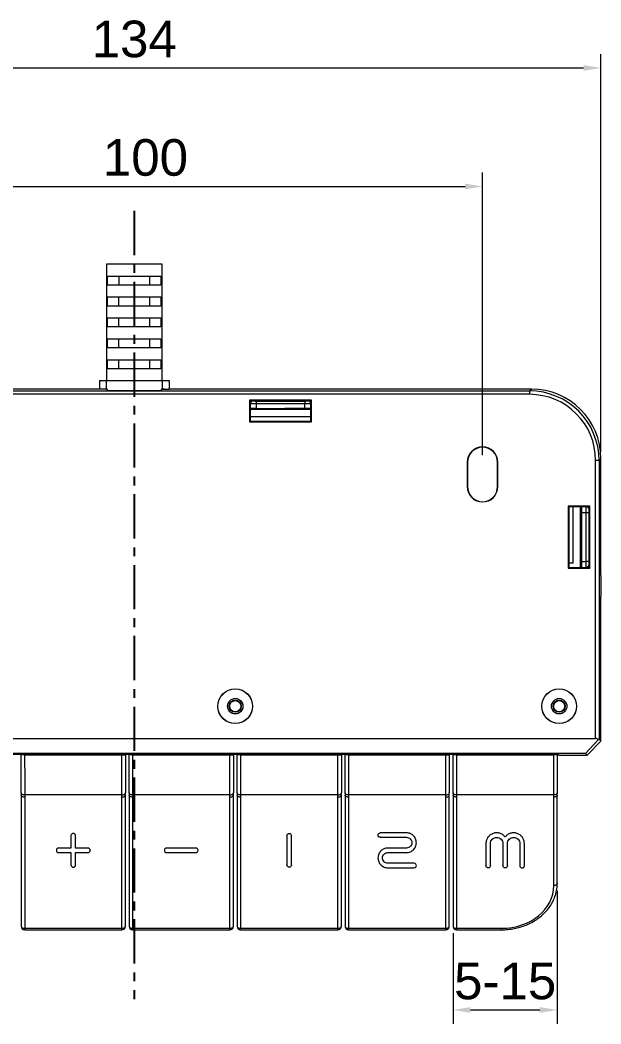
# Model space of a CAD drawing. Header units: millimetres. Extents: x -297 to 297, y -210 to 210.
# Drawn here: x -94.7 to -11.3, y -52 to 91.9 of the extents above; entities that cross this region are included whole.
import ezdxf

# ---------------------------------------------------------------- set-up
doc = ezdxf.new("R2010")
doc.units = ezdxf.units.MM
doc.linetypes.add('CENTER', pattern=[10.16, 6.35, -1.27, 1.27, -1.27])
doc.layers.get('0').update_dxf_attribs({"lineweight": 20})
doc.layers.add('AM_5', color=3, linetype='Continuous', lineweight=25)
doc.styles.add('标准', font='')
doc.styles.get('标准').set_extended_font_data('arial')

msp = doc.modelspace()

# ---------------------------------------------------------------- hatches: boundary and pattern name
at = {"layer": 'AM_5'}
for points in [[(-13.78, 85.5), (-13.78, 84.67), (-11.28, 85.08)], [(-30.78, 68.5), (-30.78, 67.67), (-28.28, 68.08)], [(-30.01, -49.62), (-30.01, -50.45), (-32.51, -50.04)], [(-20.06, -49.62), (-20.06, -50.45), (-17.56, -50.04)]]:
    msp.add_hatch(color=7, dxfattribs=at).paths.add_polyline_path(points, flags=0)

# ---------------------------------------------------------------- linework, layer by layer
at = {"color": 7, "linetype": 'CENTER', "lineweight": 25}
msp.add_line((-78.28, 64.58), (-78.28, -48.47), dxfattribs=at)
at = {"color": 7, "linetype": 'Continuous', "lineweight": 20}
for p, q in [((-82.28, 56.93), (-82.28, 40.23)), ((-74.28, 56.93), (-82.28, 56.93)), ((-74.28, 40.23), (-74.28, 56.93)), ((-82.1, 55.23), (-74.47, 55.23)), ((-82.1, 53.93), (-82.1, 55.23)), ((-80.48, 55.23), (-80.48, 53.93)), ((-76.09, 55.23), (-76.09, 53.93)), ((-74.47, 55.23), (-74.47, 53.93)), ((-74.47, 53.93), (-82.1, 53.93)), ((-82.1, 52.23), (-74.47, 52.23)), ((-82.1, 50.93), (-82.1, 52.23)), ((-80.48, 50.93), (-80.48, 52.23)), ((-76.09, 52.23), (-76.09, 50.93)), ((-74.47, 52.23), (-74.47, 50.93)), ((-74.47, 50.93), (-82.1, 50.93)), ((-82.1, 49.23), (-74.47, 49.23)), ((-82.1, 47.93), (-82.1, 49.23)), ((-80.48, 47.93), (-80.48, 49.23)), ((-76.09, 49.23), (-76.09, 47.93)), ((-74.47, 49.23), (-74.47, 47.93)), ((-74.47, 47.93), (-82.1, 47.93)), ((-82.1, 46.23), (-74.47, 46.23)), ((-82.1, 44.93), (-82.1, 46.23)), ((-80.48, 44.93), (-80.48, 46.23)), ((-76.09, 46.23), (-76.09, 44.93)), ((-74.47, 46.23), (-74.47, 44.93)), ((-74.47, 44.93), (-82.1, 44.93)), ((-82.1, 43.23), (-74.47, 43.23)), ((-82.1, 41.93), (-82.1, 43.23)), ((-80.48, 41.93), (-80.48, 43.23)), ((-76.09, 43.23), (-76.09, 41.93)), ((-74.47, 43.23), (-74.47, 41.93)), ((-74.47, 41.93), (-82.1, 41.93)), ((-83.28, 39.03), (-135.29, 39.03)), ((-83.28, 40.23), (-83.28, 39.03)), ((-83.28, 40.23), (-82.28, 40.23)), ((-82.28, 39.03), (-83.28, 39.03)), ((-82.25, 39.01), (-82.72, 39.03)), ((-82.18, 39.02), (-82.39, 39.02)), ((-82.28, 39.03), (-82.28, 40.23)), ((-82.28, 40.23), (-78.28, 40.23)), ((-82.28, 39.03), (-82.18, 39.03)), ((-82.25, 39.01), (-82.18, 38.84)), ((-82.18, 39.03), (-82.18, 38.84)), ((-78.28, 40.23), (-74.28, 40.23)), ((-74.38, 39.03), (-74.28, 39.03)), ((-74.38, 38.84), (-74.38, 39.03)), ((-74.18, 39.02), (-74.38, 39.02)), ((-74.38, 38.84), (-74.31, 39.01)), ((-73.84, 39.03), (-74.31, 39.01)), ((-74.28, 40.23), (-74.28, 39.03)), ((-74.28, 40.23), (-73.28, 40.23)), ((-74.28, 39.03), (-73.28, 39.03)), ((-73.28, 40.23), (-73.28, 39.03)), ((-21.27, 39.03), (-73.28, 39.03)), ((-21.54, 38.77), (-21.27, 39.03)), ((-135.03, 38.77), (-21.54, 38.77)), ((-21.54, 38.27), (-135.03, 38.27)), ((-82.18, 38.84), (-74.38, 38.84)), ((-21.54, 38.77), (-21.54, 38.27)), ((-52.83, 37.43), (-61.74, 37.43)), ((-61.74, 37.43), (-61.74, 34.33)), ((-61.46, 37.34), (-61.74, 37.43)), ((-61.63, 37.19), (-61.46, 37.33)), ((-61.38, 37.33), (-61.63, 37.07)), ((-61.37, 37.32), (-61.63, 37.05)), ((-61.63, 37.19), (-61.63, 34.43)), ((-61.63, 36.23), (-60.88, 36.23)), ((-52.93, 36.07), (-61.63, 36.07)), ((-53.11, 37.34), (-61.46, 37.34)), ((-61.46, 37.34), (-61.46, 37.33)), ((-61.46, 37.33), (-60.63, 37.33)), ((-61.38, 37.33), (-61.37, 37.32)), ((-60.88, 37.33), (-60.88, 37.32)), ((-57.88, 37.32), (-60.88, 37.32)), ((-60.88, 36.24), (-57.88, 36.24)), ((-60.88, 36.24), (-60.88, 36.23)), ((-60.88, 36.23), (-57.88, 36.23)), ((-60.77, 37.31), (-60.77, 36.91)), ((-60.77, 37.31), (-53.8, 37.31)), ((-60.77, 36.91), (-60.77, 36.25)), ((-53.8, 36.91), (-60.77, 36.91)), ((-60.77, 36.25), (-53.8, 36.25)), ((-60.63, 37.32), (-60.63, 37.33)), ((-58.13, 37.33), (-58.13, 37.32)), ((-58.13, 37.33), (-56.43, 37.33)), ((-57.88, 37.32), (-57.88, 37.33)), ((-57.88, 36.23), (-57.88, 36.24)), ((-57.88, 36.23), (-56.68, 36.23)), ((-56.68, 37.33), (-56.68, 37.32)), ((-53.68, 37.32), (-56.68, 37.32)), ((-56.68, 36.24), (-53.68, 36.24)), ((-56.68, 36.24), (-56.68, 36.23)), ((-53.68, 36.23), (-56.68, 36.23)), ((-56.43, 37.32), (-56.43, 37.33)), ((-53.93, 37.33), (-53.93, 37.32)), ((-53.93, 37.33), (-53.11, 37.33)), ((-53.8, 37.31), (-53.8, 36.91)), ((-53.8, 36.25), (-53.8, 36.91)), ((-53.68, 37.32), (-53.68, 37.33)), ((-53.68, 36.23), (-53.68, 36.24)), ((-53.68, 36.23), (-52.93, 36.23)), ((-53.2, 37.32), (-53.19, 37.33)), ((-53.2, 37.32), (-52.93, 37.05)), ((-53.19, 37.33), (-52.93, 37.07)), ((-53.11, 37.34), (-52.83, 37.43)), ((-53.11, 37.33), (-53.11, 37.34)), ((-53.11, 37.33), (-52.93, 37.19)), ((-52.93, 34.43), (-52.93, 37.19)), ((-52.83, 34.33), (-52.83, 37.43)), ((-52.93, 35.04), (-61.63, 35.04)), ((-61.63, 34.43), (-61.74, 34.33)), ((-61.74, 34.33), (-52.83, 34.33)), ((-61.63, 34.43), (-52.93, 34.43)), ((-52.93, 34.43), (-52.83, 34.33)), ((-11.28, 29.04), (-11.55, 28.78)), ((-11.28, 12.28), (-11.28, 29.04)), ((-30.48, 28.53), (-30.48, 25.03)), ((-30.45, 28.53), (-30.48, 28.53)), ((-30.45, 28.53), (-30.45, 25.03)), ((-30.44, 25.03), (-30.44, 28.53)), ((-26.12, 28.53), (-26.08, 28.53)), ((-26.12, 25.03), (-26.12, 28.53)), ((-26.12, 28.53), (-26.12, 25.03)), ((-26.08, 25.03), (-26.08, 28.53)), ((-12.05, -11.09), (-12.05, 28.78)), ((-11.55, 28.78), (-12.05, 28.78)), ((-11.55, 28.78), (-11.55, -11.2)), ((-30.45, 25.03), (-30.48, 25.03)), ((-26.12, 25.03), (-26.08, 25.03)), ((-12.88, 22.24), (-15.99, 22.24)), ((-15.99, 22.24), (-15.99, 13.33)), ((-15.88, 22.13), (-15.99, 22.24)), ((-13.13, 22.13), (-15.88, 22.13)), ((-15.88, 22.13), (-15.88, 13.43)), ((-15.28, 14.04), (-15.28, 22.13)), ((-14.24, 13.43), (-14.24, 22.13)), ((-14.09, 22.13), (-14.09, 21.38)), ((-13, 21.87), (-13.27, 22.13)), ((-12.99, 21.88), (-13.25, 22.13)), ((-13.13, 22.13), (-12.99, 21.96)), ((-12.99, 21.88), (-13, 21.87)), ((-12.98, 21.96), (-12.99, 21.96)), ((-12.99, 21.86), (-12.99, 21.13)), ((-12.98, 21.96), (-12.88, 22.24)), ((-12.98, 13.61), (-12.98, 21.96)), ((-12.88, 13.33), (-12.88, 22.24)), ((-14.08, 21.38), (-14.09, 21.38)), ((-14.09, 18.38), (-14.09, 21.38)), ((-14.08, 21.38), (-14.08, 18.38)), ((-14.06, 21.27), (-14.06, 14.3)), ((-13.41, 21.27), (-14.06, 21.27)), ((-13.41, 14.3), (-13.41, 21.27)), ((-13, 21.27), (-13.41, 21.27)), ((-13, 21.27), (-13, 14.3)), ((-12.99, 21.38), (-12.99, 21.38)), ((-12.99, 18.38), (-12.99, 21.38)), ((-12.99, 21.13), (-12.99, 21.13)), ((-14.09, 18.38), (-14.09, 17.18)), ((-14.09, 18.38), (-14.08, 18.38)), ((-12.99, 18.63), (-12.99, 18.63)), ((-12.99, 18.63), (-12.99, 16.93)), ((-12.99, 18.38), (-12.99, 18.38)), ((-14.08, 17.18), (-14.09, 17.18)), ((-14.09, 17.18), (-14.09, 14.18)), ((-14.08, 17.18), (-14.08, 14.18)), ((-12.99, 17.18), (-12.99, 17.18)), ((-12.99, 14.18), (-12.99, 17.18)), ((-12.99, 16.93), (-12.99, 16.93)), ((-12.99, 14.43), (-12.99, 14.43)), ((-12.99, 14.43), (-12.99, 13.7)), ((-15.88, 13.43), (-15.99, 13.33)), ((-15.99, 13.33), (-12.88, 13.33)), ((-15.28, 14.04), (-15.88, 14.04)), ((-15.88, 13.43), (-13.13, 13.43)), ((-14.09, 14.18), (-14.09, 13.43)), ((-14.09, 14.18), (-14.08, 14.18)), ((-14.06, 14.3), (-13.41, 14.3)), ((-13, 14.3), (-13.41, 14.3)), ((-13, 13.7), (-13.27, 13.43)), ((-12.99, 13.69), (-13.25, 13.43)), ((-12.99, 13.61), (-13.13, 13.43)), ((-13, 13.7), (-12.99, 13.69)), ((-12.99, 14.18), (-12.99, 14.18)), ((-12.99, 13.61), (-12.98, 13.61)), ((-12.98, 13.61), (-12.88, 13.33)), ((-11.28, 12.28), (-11.28, 9.28)), ((-11.28, -11.46), (-11.28, 9.28)), ((-144.52, -11.09), (-12.05, -11.09)), ((-13.48, -13.27), (-11.66, -11.29)), ((-11.28, -11.46), (-13.28, -13.47)), ((-11.55, -11.2), (-11.28, -11.46)), ((-13.48, -13.27), (-143.08, -13.27)), ((-17.34, -13.38), (-139.2, -13.38)), ((-94.52, -13.38), (-94.52, -13.46)), ((-94.02, -13.46), (-94.52, -13.46)), ((-94.02, -13.38), (-94.02, -13.46)), ((-94.02, -13.46), (-80.05, -13.46)), ((-80.05, -13.46), (-80.05, -13.38)), ((-80.05, -13.46), (-79.55, -13.46)), ((-79.55, -13.46), (-79.55, -13.38)), ((-79.02, -13.38), (-79.02, -13.46)), ((-78.52, -13.46), (-79.02, -13.46)), ((-78.52, -13.38), (-78.52, -13.46)), ((-78.52, -13.46), (-64.55, -13.46)), ((-64.55, -13.46), (-64.55, -13.38)), ((-64.55, -13.46), (-64.05, -13.46)), ((-64.05, -13.46), (-64.05, -13.38)), ((-63.52, -13.38), (-63.52, -13.46)), ((-63.02, -13.46), (-63.52, -13.46)), ((-63.02, -13.38), (-63.02, -13.46)), ((-63.02, -13.46), (-49.05, -13.46)), ((-49.05, -13.46), (-49.05, -13.38)), ((-49.05, -13.46), (-48.55, -13.46)), ((-48.55, -13.46), (-48.55, -13.38)), ((-48.02, -13.38), (-48.02, -13.46)), ((-47.52, -13.46), (-48.02, -13.46)), ((-47.52, -13.38), (-47.52, -13.46)), ((-47.52, -13.46), (-33.55, -13.46)), ((-33.55, -13.46), (-33.55, -13.38)), ((-33.55, -13.46), (-33.05, -13.46)), ((-33.05, -13.46), (-33.05, -13.38)), ((-32.52, -13.38), (-32.52, -13.46)), ((-32.02, -13.46), (-32.52, -13.46)), ((-32.02, -13.38), (-32.02, -13.46)), ((-32.02, -13.46), (-18.05, -13.46)), ((-18.05, -13.46), (-18.05, -13.38)), ((-17.55, -13.46), (-18.05, -13.46)), ((-17.55, -13.46), (-17.55, -13.38)), ((-17.34, -13.47), (-17.34, -13.38)), ((-17.34, -13.47), (-13.28, -13.47)), ((-13.28, -13.47), (-13.48, -13.27)), ((-94.51, -18.91), (-94.51, -18.9)), ((-94.51, -18.96), (-94.51, -18.91)), ((-94.48, -19.01), (-94.51, -18.96)), ((-94.51, -19.21), (-94.51, -38.04)), ((-94.5, -19.26), (-94.51, -19.21)), ((-94.48, -19.31), (-94.5, -19.26)), ((-94.43, -19.07), (-94.48, -19.01)), ((-94.43, -19.37), (-94.48, -19.31)), ((-94.37, -19.11), (-94.43, -19.07)), ((-94.37, -19.41), (-94.43, -19.37)), ((-94.3, -19.15), (-94.37, -19.11)), ((-94.3, -19.45), (-94.37, -19.41)), ((-94.21, -19.18), (-94.3, -19.15)), ((-94.21, -19.48), (-94.3, -19.45)), ((-94.11, -19.19), (-94.21, -19.18)), ((-94.11, -19.49), (-94.21, -19.48)), ((-94.01, -19.2), (-94.11, -19.19)), ((-94.01, -19.5), (-94.11, -19.49)), ((-80.05, -19.2), (-94.01, -19.2)), ((-94.01, -19.2), (-94.01, -19.5)), ((-94.01, -19.5), (-94.01, -38.32)), ((-80.05, -19.2), (-79.95, -19.19)), ((-80.05, -19.5), (-80.05, -19.2)), ((-80.05, -19.5), (-79.95, -19.49)), ((-80.05, -38.32), (-80.05, -19.5)), ((-79.95, -19.19), (-79.86, -19.18)), ((-79.95, -19.49), (-79.86, -19.48)), ((-79.86, -19.18), (-79.77, -19.15)), ((-79.86, -19.48), (-79.77, -19.45)), ((-79.77, -19.15), (-79.69, -19.11)), ((-79.77, -19.45), (-79.69, -19.41)), ((-79.69, -19.11), (-79.63, -19.07)), ((-79.69, -19.41), (-79.63, -19.37)), ((-79.63, -19.07), (-79.59, -19.01)), ((-79.63, -19.37), (-79.59, -19.31)), ((-79.59, -19.01), (-79.56, -18.96)), ((-79.59, -19.31), (-79.56, -19.26)), ((-79.56, -18.96), (-79.55, -18.91)), ((-79.56, -19.26), (-79.55, -19.21)), ((-79.55, -18.91), (-79.55, -18.9)), ((-79.55, -19.21), (-79.55, -18.91)), ((-79.55, -38.04), (-79.55, -19.21)), ((-79.01, -18.91), (-79.01, -18.9)), ((-79.01, -18.96), (-79.01, -18.91)), ((-78.98, -19.01), (-79.01, -18.96)), ((-79.01, -19.21), (-79.01, -38.04)), ((-79, -19.26), (-79.01, -19.21)), ((-78.98, -19.31), (-79, -19.26)), ((-78.93, -19.07), (-78.98, -19.01)), ((-78.93, -19.37), (-78.98, -19.31)), ((-78.87, -19.11), (-78.93, -19.07)), ((-78.87, -19.41), (-78.93, -19.37)), ((-78.8, -19.15), (-78.87, -19.11)), ((-78.8, -19.45), (-78.87, -19.41)), ((-78.71, -19.18), (-78.8, -19.15)), ((-78.71, -19.48), (-78.8, -19.45)), ((-78.61, -19.19), (-78.71, -19.18)), ((-78.61, -19.49), (-78.71, -19.48)), ((-78.51, -19.2), (-78.61, -19.19)), ((-78.51, -19.5), (-78.61, -19.49)), ((-64.55, -19.2), (-78.51, -19.2)), ((-78.51, -19.2), (-78.51, -19.5)), ((-78.51, -19.5), (-78.51, -38.32)), ((-64.55, -19.2), (-64.45, -19.19)), ((-64.55, -19.5), (-64.55, -19.2)), ((-64.55, -19.5), (-64.45, -19.49)), ((-64.55, -38.32), (-64.55, -19.5)), ((-64.45, -19.19), (-64.36, -19.18)), ((-64.45, -19.49), (-64.36, -19.48)), ((-64.36, -19.18), (-64.27, -19.15)), ((-64.36, -19.48), (-64.27, -19.45)), ((-64.27, -19.15), (-64.19, -19.11)), ((-64.27, -19.45), (-64.19, -19.41)), ((-64.19, -19.11), (-64.13, -19.07)), ((-64.19, -19.41), (-64.13, -19.37)), ((-64.13, -19.07), (-64.09, -19.01)), ((-64.13, -19.37), (-64.09, -19.31)), ((-64.09, -19.01), (-64.06, -18.96)), ((-64.09, -19.31), (-64.06, -19.26)), ((-64.06, -18.96), (-64.05, -18.91)), ((-64.06, -19.26), (-64.05, -19.21)), ((-64.05, -18.91), (-64.05, -18.9)), ((-64.05, -19.21), (-64.05, -18.91)), ((-64.05, -38.04), (-64.05, -19.21)), ((-63.51, -18.91), (-63.51, -18.9)), ((-63.51, -18.96), (-63.51, -18.91)), ((-63.48, -19.01), (-63.51, -18.96)), ((-63.51, -19.21), (-63.51, -38.04)), ((-63.5, -19.26), (-63.51, -19.21)), ((-63.48, -19.31), (-63.5, -19.26)), ((-63.43, -19.07), (-63.48, -19.01)), ((-63.43, -19.37), (-63.48, -19.31)), ((-63.37, -19.11), (-63.43, -19.07)), ((-63.37, -19.41), (-63.43, -19.37)), ((-63.3, -19.15), (-63.37, -19.11)), ((-63.3, -19.45), (-63.37, -19.41)), ((-63.21, -19.18), (-63.3, -19.15)), ((-63.21, -19.48), (-63.3, -19.45)), ((-63.11, -19.19), (-63.21, -19.18)), ((-63.11, -19.49), (-63.21, -19.48)), ((-63.01, -19.2), (-63.11, -19.19)), ((-63.01, -19.5), (-63.11, -19.49)), ((-49.05, -19.2), (-63.01, -19.2)), ((-63.01, -19.2), (-63.01, -19.5)), ((-63.01, -19.5), (-63.01, -38.32)), ((-49.05, -19.2), (-48.95, -19.19)), ((-49.05, -19.5), (-49.05, -19.2)), ((-49.05, -19.5), (-48.95, -19.49)), ((-49.05, -38.32), (-49.05, -19.5)), ((-48.95, -19.19), (-48.86, -19.18)), ((-48.95, -19.49), (-48.86, -19.48)), ((-48.86, -19.18), (-48.77, -19.15)), ((-48.86, -19.48), (-48.77, -19.45)), ((-48.77, -19.15), (-48.69, -19.11)), ((-48.77, -19.45), (-48.69, -19.41)), ((-48.69, -19.11), (-48.63, -19.07)), ((-48.69, -19.41), (-48.63, -19.37)), ((-48.63, -19.07), (-48.59, -19.01)), ((-48.63, -19.37), (-48.59, -19.31)), ((-48.59, -19.01), (-48.56, -18.96)), ((-48.59, -19.31), (-48.56, -19.26)), ((-48.56, -18.96), (-48.55, -18.91)), ((-48.56, -19.26), (-48.55, -19.21)), ((-48.55, -18.91), (-48.55, -18.9)), ((-48.55, -19.21), (-48.55, -18.91)), ((-48.55, -38.04), (-48.55, -19.21)), ((-48.01, -18.91), (-48.01, -18.9)), ((-48.01, -18.96), (-48.01, -18.91)), ((-47.98, -19.01), (-48.01, -18.96)), ((-48.01, -19.21), (-48.01, -38.04)), ((-48, -19.26), (-48.01, -19.21)), ((-47.98, -19.31), (-48, -19.26)), ((-47.93, -19.07), (-47.98, -19.01)), ((-47.93, -19.37), (-47.98, -19.31)), ((-47.87, -19.11), (-47.93, -19.07)), ((-47.87, -19.41), (-47.93, -19.37)), ((-47.8, -19.15), (-47.87, -19.11)), ((-47.8, -19.45), (-47.87, -19.41)), ((-47.71, -19.18), (-47.8, -19.15)), ((-47.71, -19.48), (-47.8, -19.45)), ((-47.61, -19.19), (-47.71, -19.18)), ((-47.61, -19.49), (-47.71, -19.48)), ((-47.51, -19.2), (-47.61, -19.19)), ((-47.51, -19.5), (-47.61, -19.49)), ((-33.55, -19.2), (-47.51, -19.2)), ((-47.51, -19.2), (-47.51, -19.5)), ((-47.51, -19.5), (-47.51, -38.32)), ((-33.55, -19.2), (-33.45, -19.19)), ((-33.55, -19.5), (-33.55, -19.2)), ((-33.55, -19.5), (-33.45, -19.49)), ((-33.55, -38.32), (-33.55, -19.5)), ((-33.45, -19.19), (-33.36, -19.18)), ((-33.45, -19.49), (-33.36, -19.48)), ((-33.36, -19.18), (-33.27, -19.15)), ((-33.36, -19.48), (-33.27, -19.45)), ((-33.27, -19.15), (-33.19, -19.11)), ((-33.27, -19.45), (-33.19, -19.41)), ((-33.19, -19.11), (-33.13, -19.07)), ((-33.19, -19.41), (-33.13, -19.37)), ((-33.13, -19.07), (-33.09, -19.01)), ((-33.13, -19.37), (-33.09, -19.31)), ((-33.09, -19.01), (-33.06, -18.96)), ((-33.09, -19.31), (-33.06, -19.26)), ((-33.06, -18.96), (-33.05, -18.91)), ((-33.06, -19.26), (-33.05, -19.21)), ((-33.05, -18.91), (-33.05, -18.9)), ((-33.05, -19.21), (-33.05, -18.91)), ((-33.05, -38.04), (-33.05, -19.21)), ((-32.51, -18.91), (-32.51, -18.9)), ((-32.51, -18.96), (-32.51, -18.91)), ((-32.48, -19.01), (-32.51, -18.96)), ((-32.51, -19.21), (-32.51, -38.04)), ((-32.5, -19.26), (-32.51, -19.21)), ((-32.48, -19.31), (-32.5, -19.26)), ((-32.43, -19.07), (-32.48, -19.01)), ((-32.43, -19.37), (-32.48, -19.31)), ((-32.37, -19.11), (-32.43, -19.07)), ((-32.37, -19.41), (-32.43, -19.37)), ((-32.3, -19.15), (-32.37, -19.11)), ((-32.3, -19.45), (-32.37, -19.41)), ((-32.21, -19.18), (-32.3, -19.15)), ((-32.21, -19.48), (-32.3, -19.45)), ((-32.11, -19.19), (-32.21, -19.18)), ((-32.11, -19.49), (-32.21, -19.48)), ((-32.01, -19.2), (-32.11, -19.19)), ((-32.01, -19.5), (-32.11, -19.49)), ((-18.05, -19.2), (-32.01, -19.2)), ((-32.01, -19.2), (-32.01, -19.5)), ((-32.01, -19.5), (-32.01, -38.32)), ((-17.95, -19.19), (-18.05, -19.2)), ((-18.05, -19.5), (-18.05, -19.2)), ((-17.95, -19.49), (-18.05, -19.5)), ((-18.05, -32.18), (-18.05, -19.5)), ((-17.86, -19.18), (-17.95, -19.19)), ((-17.86, -19.48), (-17.95, -19.49)), ((-17.77, -19.15), (-17.86, -19.18)), ((-17.77, -19.45), (-17.86, -19.48)), ((-17.69, -19.11), (-17.77, -19.15)), ((-17.69, -19.41), (-17.77, -19.45)), ((-17.63, -19.07), (-17.69, -19.11)), ((-17.63, -19.37), (-17.69, -19.41)), ((-17.59, -19.01), (-17.63, -19.07)), ((-17.59, -19.31), (-17.63, -19.37)), ((-17.56, -18.96), (-17.59, -19.01)), ((-17.56, -19.26), (-17.59, -19.31)), ((-17.55, -18.91), (-17.56, -18.96)), ((-17.55, -19.21), (-17.56, -19.26)), ((-17.55, -18.9), (-17.55, -18.91)), ((-17.55, -19.21), (-17.55, -18.91)), ((-17.55, -31.89), (-17.55, -19.21)), ((-87.36, -25.03), (-87.36, -26.81)), ((-86.71, -26.81), (-86.71, -25.03)), ((-56.36, -25.03), (-56.36, -29.24)), ((-55.71, -29.24), (-55.71, -25.03)), ((-39.2, -24.63), (-42.96, -24.63)), ((-42.96, -25.27), (-39.2, -25.27)), ((-87.36, -26.81), (-89.14, -26.81)), ((-84.93, -26.81), (-86.71, -26.81)), ((-69.43, -26.81), (-73.64, -26.81)), ((-39.2, -26.81), (-41.87, -26.81)), ((-27.79, -26.17), (-27.79, -29.33)), ((-27.14, -29.33), (-27.14, -26.17)), ((-25.36, -26.17), (-25.36, -29.33)), ((-24.71, -29.33), (-24.71, -26.17)), ((-22.93, -26.17), (-22.93, -29.33)), ((-22.28, -29.33), (-22.28, -26.17)), ((-89.14, -27.46), (-87.36, -27.46)), ((-87.36, -27.46), (-87.36, -29.24)), ((-86.71, -27.46), (-84.93, -27.46)), ((-86.71, -29.24), (-86.71, -27.46)), ((-73.64, -27.46), (-69.43, -27.46)), ((-41.87, -27.46), (-39.2, -27.46)), ((-38.1, -29), (-41.87, -29)), ((-41.87, -29.65), (-38.1, -29.65)), ((-17.95, -32.17), (-18.05, -32.18)), ((-17.86, -32.16), (-17.95, -32.17)), ((-17.77, -32.13), (-17.86, -32.16)), ((-17.69, -32.09), (-17.77, -32.13)), ((-17.63, -32.05), (-17.69, -32.09)), ((-17.59, -32), (-17.63, -32.05)), ((-17.56, -31.94), (-17.59, -32)), ((-17.55, -31.89), (-17.56, -31.94)), ((-94.51, -38.04), (-94.5, -38.08)), ((-94.5, -38.08), (-94.48, -38.14)), ((-94.48, -38.14), (-94.43, -38.19)), ((-94.43, -38.19), (-94.37, -38.24)), ((-94.37, -38.24), (-94.3, -38.27)), ((-94.3, -38.27), (-94.21, -38.3)), ((-94.21, -38.3), (-94.11, -38.32)), ((-94.11, -38.32), (-94.01, -38.32)), ((-94.01, -38.32), (-80.05, -38.32)), ((-94.01, -38.54), (-94.01, -38.32)), ((-94.01, -38.54), (-80.05, -38.54)), ((-80.05, -38.32), (-79.95, -38.32)), ((-80.05, -38.54), (-80.05, -38.32)), ((-79.95, -38.32), (-79.86, -38.3)), ((-79.86, -38.3), (-79.77, -38.27)), ((-79.77, -38.27), (-79.69, -38.24)), ((-79.69, -38.24), (-79.63, -38.19)), ((-79.63, -38.19), (-79.59, -38.14)), ((-79.59, -38.14), (-79.56, -38.08)), ((-79.56, -38.08), (-79.55, -38.04)), ((-79.01, -38.04), (-79, -38.08)), ((-79, -38.08), (-78.98, -38.14)), ((-78.98, -38.14), (-78.93, -38.19)), ((-78.93, -38.19), (-78.87, -38.24)), ((-78.87, -38.24), (-78.8, -38.27)), ((-78.8, -38.27), (-78.71, -38.3)), ((-78.71, -38.3), (-78.61, -38.32)), ((-78.61, -38.32), (-78.51, -38.32)), ((-78.51, -38.32), (-64.55, -38.32)), ((-78.51, -38.54), (-78.51, -38.32)), ((-78.51, -38.54), (-64.55, -38.54)), ((-64.55, -38.32), (-64.45, -38.32)), ((-64.55, -38.54), (-64.55, -38.32)), ((-64.45, -38.32), (-64.36, -38.3)), ((-64.36, -38.3), (-64.27, -38.27)), ((-64.27, -38.27), (-64.19, -38.24)), ((-64.19, -38.24), (-64.13, -38.19)), ((-64.13, -38.19), (-64.09, -38.14)), ((-64.09, -38.14), (-64.06, -38.08)), ((-64.06, -38.08), (-64.05, -38.04)), ((-63.51, -38.04), (-63.5, -38.08)), ((-63.5, -38.08), (-63.48, -38.14)), ((-63.48, -38.14), (-63.43, -38.19)), ((-63.43, -38.19), (-63.37, -38.24)), ((-63.37, -38.24), (-63.3, -38.27)), ((-63.3, -38.27), (-63.21, -38.3)), ((-63.21, -38.3), (-63.11, -38.32)), ((-63.11, -38.32), (-63.01, -38.32)), ((-63.01, -38.32), (-49.05, -38.32)), ((-63.01, -38.54), (-63.01, -38.32)), ((-63.01, -38.54), (-49.05, -38.54)), ((-49.05, -38.32), (-48.95, -38.32)), ((-49.05, -38.54), (-49.05, -38.32)), ((-48.95, -38.32), (-48.86, -38.3)), ((-48.86, -38.3), (-48.77, -38.27)), ((-48.77, -38.27), (-48.69, -38.24)), ((-48.69, -38.24), (-48.63, -38.19)), ((-48.63, -38.19), (-48.59, -38.14)), ((-48.59, -38.14), (-48.56, -38.08)), ((-48.56, -38.08), (-48.55, -38.04)), ((-48.01, -38.04), (-48, -38.08)), ((-48, -38.08), (-47.98, -38.14)), ((-47.98, -38.14), (-47.93, -38.19)), ((-47.93, -38.19), (-47.87, -38.24)), ((-47.87, -38.24), (-47.8, -38.27)), ((-47.8, -38.27), (-47.71, -38.3)), ((-47.71, -38.3), (-47.61, -38.32)), ((-47.61, -38.32), (-47.51, -38.32)), ((-47.51, -38.32), (-33.55, -38.32)), ((-47.51, -38.54), (-47.51, -38.32)), ((-47.51, -38.54), (-33.55, -38.54)), ((-33.55, -38.32), (-33.45, -38.32)), ((-33.55, -38.54), (-33.55, -38.32)), ((-33.45, -38.32), (-33.36, -38.3)), ((-33.36, -38.3), (-33.27, -38.27)), ((-33.27, -38.27), (-33.19, -38.24)), ((-33.19, -38.24), (-33.13, -38.19)), ((-33.13, -38.19), (-33.09, -38.14)), ((-33.09, -38.14), (-33.06, -38.08)), ((-33.06, -38.08), (-33.05, -38.04)), ((-32.51, -38.04), (-32.5, -38.08)), ((-32.5, -38.08), (-32.48, -38.14)), ((-32.48, -38.14), (-32.43, -38.19)), ((-32.43, -38.19), (-32.37, -38.24)), ((-32.37, -38.24), (-32.3, -38.27)), ((-32.3, -38.27), (-32.21, -38.3)), ((-32.21, -38.3), (-32.11, -38.32)), ((-32.11, -38.32), (-32.01, -38.32)), ((-32.01, -38.32), (-25.56, -38.32)), ((-32.01, -38.32), (-32.01, -38.54)), ((-32.01, -38.54), (-25.56, -38.54)), ((-25.56, -38.54), (-25.56, -38.32))]:
    msp.add_line(p, q, dxfattribs=at)
for centre, radius in [((-63.78, -6.47), 2.5), ((-63.78, -6.47), 2.48), ((-17.28, -6.47), 2.5), ((-17.28, -6.47), 2.48), ((-63.78, -6.47), 1.11), ((-63.78, -6.47), 1.1), ((-63.78, -6.47), 0.872), ((-63.78, -6.47), 0.8), ((-17.28, -6.47), 1.11), ((-17.28, -6.47), 1.1), ((-17.28, -6.47), 0.872), ((-17.28, -6.47), 0.8)]:
    msp.add_circle(centre, radius, dxfattribs=at)
for centre, radius, start, end in [((-28.28, 28.53), 2.2, 0, 180), ((-28.28, 28.53), 2.17, 0, 180), ((-28.28, 28.53), 2.16, 0, 180), ((-28.28, 25.03), 2.2, 180, 0), ((-28.28, 25.03), 2.17, 180, 0), ((-28.28, 25.03), 2.16, 180, 0), ((-94.01, -38.04), 0.5, 180, 270), ((-80.05, -38.04), 0.5, 270, 0), ((-78.51, -38.04), 0.5, 180, 270), ((-64.55, -38.04), 0.5, 270, 360), ((-63.01, -38.04), 0.5, 180, 270), ((-49.05, -38.04), 0.5, 270, 0), ((-47.51, -38.04), 0.5, 180, 270), ((-33.55, -38.04), 0.5, 270, 0), ((-32.01, -38.04), 0.5, 180, 270)]:
    msp.add_arc(centre, radius, start, end, dxfattribs=at)
for centre, major_axis, ratio, start_param, end_param in [((-21.29, 29.02), (7.08, 7.08), 0.998099, 5.498738, 7.067632), ((-21.55, 28.76), (7.08, 7.08), 0.998289, 5.498738, 7.067632), ((-21.55, 28.76), (6.73, 6.73), 0.998099, 5.498738, 7.067632), ((-60.77, 36.24), (1, 0), 0.008727, 1.570796, 2.612229), ((-53.8, 36.24), (1, 0), 0.008727, 0.529364, 1.570796), ((-14.07, 21.27), (0, 1), 0.008727, 4.712389, 5.753821), ((-14.07, 14.3), (0, 1), 0.008727, 3.670957, 4.712389), ((-12.05, -11.64), (0, 0.546), 0.916331, 5.404742, 6.283185), ((-12.05, -11.7), (0.5, 0.502), 0.043536, 6.283061, 6.93178), ((-25.56, -32.18), (7.51, 0), 0.818408, 4.712389, 6.283185), ((-25.56, -31.89), (8.01, 0.04), 0.818495, 6.114504, 6.279401)]:
    msp.add_ellipse(centre, major_axis=major_axis, ratio=ratio, start_param=start_param, end_param=end_param, dxfattribs=at)
for points, knots in [([(-60.77, 36.91), (-60.9, 36.91), (-61.16, 36.91), (-61.47, 36.91), (-61.59, 36.91), (-61.63, 36.91)], [0, 0, 0, 0, 265.032501, 530.065003, 724.093789, 724.093789, 724.093789, 724.093789]), ([(-61.37, 37.32), (-61.37, 37.32), (-61.36, 37.32), (-61.35, 37.32), (-61.32, 37.32), (-61.29, 37.32), (-61.24, 37.32), (-61.17, 37.32), (-61.07, 37.32), (-60.92, 37.31), (-60.82, 37.31), (-60.77, 37.31)], [0, 0, 0, 0, 165.072782, 325.817724, 485.277916, 646.569183, 812.704359, 986.444463, 1323.492907, 1643.461718, 1971.292994, 1971.292994, 1971.292994, 1971.292994]), ([(-53.8, 37.31), (-53.77, 37.31), (-53.72, 37.31), (-53.64, 37.31), (-53.57, 37.32), (-53.5, 37.32), (-53.44, 37.32), (-53.36, 37.32), (-53.27, 37.32), (-53.21, 37.32), (-53.2, 37.32), (-53.2, 37.32)], [0, 0, 0, 0, 151.385033, 298.801449, 445.040407, 592.959735, 745.322734, 904.661686, 1213.776681, 1507.23278, 1807.902968, 1807.902968, 1807.902968, 1807.902968]), ([(-52.93, 36.91), (-52.98, 36.91), (-53.09, 36.91), (-53.41, 36.91), (-53.67, 36.91), (-53.8, 36.91)], [0, 0, 0, 0, 176.762254, 418.209637, 659.65702, 659.65702, 659.65702, 659.65702]), ([(-13.41, 21.27), (-13.41, 21.4), (-13.41, 21.66), (-13.41, 21.97), (-13.41, 22.09), (-13.4, 22.13)], [0, 0, 0, 0, 93.505711, 187.011422, 255.466421, 255.466421, 255.466421, 255.466421]), ([(-13, 21.87), (-13, 21.87), (-13, 21.86), (-13, 21.85), (-13, 21.82), (-13, 21.79), (-13, 21.74), (-13, 21.67), (-13, 21.57), (-13, 21.42), (-13, 21.32), (-13, 21.27)], [0, 0, 0, 0, 57.981673, 114.443196, 170.453451, 227.106871, 285.461709, 346.487771, 464.875747, 577.264518, 692.414972, 692.414972, 692.414972, 692.414972]), ([(-13.4, 13.43), (-13.41, 13.48), (-13.41, 13.59), (-13.41, 13.91), (-13.41, 14.17), (-13.41, 14.3)], [0, 0, 0, 0, 52.662222, 124.59588, 196.529539, 196.529539, 196.529539, 196.529539]), ([(-13, 14.3), (-13, 14.27), (-13, 14.22), (-13, 14.14), (-13, 14.07), (-13, 14), (-13, 13.94), (-13, 13.86), (-13, 13.77), (-13, 13.71), (-13, 13.7), (-13, 13.7)], [0, 0, 0, 0, 44.822255, 88.469477, 131.768076, 175.564201, 220.676013, 267.853273, 359.376397, 446.263216, 535.285992, 535.285992, 535.285992, 535.285992]), ([(-94.51, -18.9), (-94.51, -18.53), (-94.51, -17.71), (-94.51, -16.33), (-94.51, -14.88), (-94.51, -13.91), (-94.51, -13.46), (-94.51, -13.46)], [0, 0, 0, 0, 278.462228, 602.702057, 926.971135, 1205.449055, 1205.461554, 1205.461554, 1205.461554, 1205.461554]), ([(-94.02, -13.46), (-94.02, -13.7), (-94.02, -14.17), (-94.02, -14.77), (-94.01, -15.27), (-94.01, -15.68), (-94.01, -16.08), (-94.01, -16.47), (-94.01, -16.86), (-94.01, -17.24), (-94.01, -17.62), (-94.01, -18.08), (-94.01, -18.61), (-94.01, -19), (-94.01, -19.2)], [0, 0, 0, 0, 309.436714, 620.418533, 800.340528, 980.564506, 1161.705215, 1343.154098, 1523.071931, 1703.291727, 1884.428189, 2065.872805, 2375.332386, 2686.337424, 2686.337424, 2686.337424, 2686.337424]), ([(-80.05, -19.2), (-80.05, -19), (-80.05, -18.61), (-80.05, -18.08), (-80.05, -17.62), (-80.05, -17.25), (-80.05, -16.86), (-80.05, -16.47), (-80.05, -16.08), (-80.05, -15.68), (-80.05, -15.28), (-80.05, -14.77), (-80.05, -14.17), (-80.05, -13.7), (-80.05, -13.46)], [0, 0, 0, 0, 259.255373, 519.805481, 670.534907, 821.517307, 973.267662, 1125.276177, 1276.00909, 1426.994994, 1578.748906, 1730.760996, 1989.997212, 2250.527868, 2250.527868, 2250.527868, 2250.527868]), ([(-79.55, -13.46), (-79.55, -13.46), (-79.55, -13.91), (-79.55, -14.88), (-79.55, -16.33), (-79.55, -17.71), (-79.55, -18.53), (-79.55, -18.9)], [0, 0, 0, 0, 0.010456, 232.976188, 504.24934, 775.498023, 1008.450628, 1008.450628, 1008.450628, 1008.450628]), ([(-79.01, -18.9), (-79.01, -18.53), (-79.01, -17.71), (-79.01, -16.33), (-79.01, -14.88), (-79.01, -13.91), (-79.01, -13.46), (-79.01, -13.46)], [0, 0, 0, 0, 230.907956, 499.775863, 768.668023, 999.588992, 999.599356, 999.599356, 999.599356, 999.599356]), ([(-78.52, -13.46), (-78.52, -13.7), (-78.52, -14.17), (-78.52, -14.77), (-78.51, -15.27), (-78.51, -15.68), (-78.51, -16.08), (-78.51, -16.47), (-78.51, -16.86), (-78.51, -17.24), (-78.51, -17.62), (-78.51, -18.08), (-78.51, -18.61), (-78.51, -19), (-78.51, -19.2)], [0, 0, 0, 0, 256.036002, 513.350463, 662.22261, 811.344627, 961.22517, 1111.360704, 1260.229408, 1409.347964, 1559.224993, 1709.356997, 1965.411919, 2222.745593, 2222.745593, 2222.745593, 2222.745593]), ([(-64.55, -19.2), (-64.55, -19), (-64.55, -18.61), (-64.55, -18.08), (-64.55, -17.62), (-64.55, -17.25), (-64.55, -16.86), (-64.55, -16.47), (-64.55, -16.08), (-64.55, -15.68), (-64.55, -15.28), (-64.55, -14.77), (-64.55, -14.17), (-64.55, -13.7), (-64.55, -13.46)], [0, 0, 0, 0, 206.413921, 413.858684, 533.866425, 654.07558, 774.896165, 895.922292, 1015.932809, 1136.144754, 1256.968171, 1377.997144, 1584.395812, 1791.825088, 1791.825088, 1791.825088, 1791.825088]), ([(-64.05, -13.46), (-64.05, -13.46), (-64.05, -13.91), (-64.05, -14.88), (-64.05, -16.33), (-64.05, -17.71), (-64.05, -18.53), (-64.05, -18.9)], [0, 0, 0, 0, 0.008331, 185.62159, 401.755927, 617.870768, 803.473569, 803.473569, 803.473569, 803.473569]), ([(-63.51, -18.9), (-63.51, -18.53), (-63.51, -17.71), (-63.51, -16.33), (-63.51, -14.88), (-63.51, -13.91), (-63.51, -13.46), (-63.51, -13.46)], [0, 0, 0, 0, 183.74535, 397.697387, 611.668723, 795.424428, 795.432675, 795.432675, 795.432675, 795.432675]), ([(-63.02, -13.46), (-63.02, -13.7), (-63.02, -14.17), (-63.02, -14.77), (-63.01, -15.27), (-63.01, -15.68), (-63.01, -16.08), (-63.01, -16.47), (-63.01, -16.86), (-63.01, -17.24), (-63.01, -17.62), (-63.01, -18.08), (-63.01, -18.61), (-63.01, -19), (-63.01, -19.2)], [0, 0, 0, 0, 203.097581, 407.209286, 525.300386, 643.589692, 762.48069, 881.573956, 999.662325, 1117.948886, 1236.837097, 1355.927562, 1559.040152, 1763.167097, 1763.167097, 1763.167097, 1763.167097]), ([(-49.05, -19.2), (-49.05, -19), (-49.05, -18.61), (-49.05, -18.08), (-49.05, -17.62), (-49.05, -17.25), (-49.05, -16.86), (-49.05, -16.47), (-49.05, -16.08), (-49.05, -15.68), (-49.05, -15.28), (-49.05, -14.77), (-49.05, -14.17), (-49.05, -13.7), (-49.05, -13.46)], [0, 0, 0, 0, 154.595373, 309.962804, 399.843571, 489.875188, 580.364741, 671.008236, 760.891082, 850.924789, 941.416463, 1032.06209, 1186.646039, 1342.00187, 1342.00187, 1342.00187, 1342.00187]), ([(-48.55, -13.46), (-48.55, -13.46), (-48.55, -13.91), (-48.55, -14.88), (-48.55, -16.33), (-48.55, -17.71), (-48.55, -18.53), (-48.55, -18.9)], [0, 0, 0, 0, 0.006235, 138.924071, 300.684683, 462.430704, 601.340712, 601.340712, 601.340712, 601.340712]), ([(-48.01, -18.9), (-48.01, -18.53), (-48.01, -17.71), (-48.01, -16.33), (-48.01, -14.88), (-48.01, -13.91), (-48.01, -13.46), (-48.01, -13.46)], [0, 0, 0, 0, 137.398901, 297.385396, 457.386324, 594.792967, 594.799134, 594.799134, 594.799134, 594.799134]), ([(-47.52, -13.46), (-47.52, -13.7), (-47.52, -14.17), (-47.52, -14.77), (-47.51, -15.27), (-47.51, -15.68), (-47.51, -16.08), (-47.51, -16.47), (-47.51, -16.86), (-47.51, -17.24), (-47.51, -17.62), (-47.51, -18.08), (-47.51, -18.61), (-47.51, -19), (-47.51, -19.2)], [0, 0, 0, 0, 151.130191, 303.015018, 390.889676, 478.911824, 567.381707, 656.002103, 743.874729, 831.894834, 920.362643, 1008.980956, 1160.122315, 1312.018482, 1312.018482, 1312.018482, 1312.018482]), ([(-33.55, -19.2), (-33.55, -19), (-33.55, -18.61), (-33.55, -18.08), (-33.55, -17.62), (-33.55, -17.25), (-33.55, -16.86), (-33.55, -16.47), (-33.55, -16.08), (-33.55, -15.68), (-33.55, -15.28), (-33.55, -14.77), (-33.55, -14.17), (-33.55, -13.7), (-33.55, -13.46)], [0, 0, 0, 0, 105.425448, 211.377396, 272.671081, 334.067638, 395.776481, 457.590304, 518.885407, 580.283388, 641.993678, 703.808955, 809.226612, 915.17065, 915.17065, 915.17065, 915.17065]), ([(-33.05, -13.46), (-33.05, -13.46), (-33.05, -13.91), (-33.05, -14.88), (-33.05, -16.33), (-33.05, -17.71), (-33.05, -18.53), (-33.05, -18.9)], [0, 0, 0, 0, 0.004215, 93.910103, 203.257284, 312.594603, 406.495199, 406.495199, 406.495199, 406.495199]), ([(-32.51, -18.9), (-32.51, -18.53), (-32.51, -17.71), (-32.51, -16.33), (-32.51, -14.88), (-32.51, -13.91), (-32.51, -13.46), (-32.51, -13.46)], [0, 0, 0, 0, 93.192051, 201.704343, 310.226423, 403.423725, 403.427908, 403.427908, 403.427908, 403.427908]), ([(-32.02, -13.46), (-32.02, -13.93), (-32.02, -14.95), (-32.01, -16.48), (-32.01, -17.95), (-32.01, -18.8), (-32.01, -19.2)], [0, 0, 0, 0, 74.671588, 161.620071, 248.56653, 323.243658, 323.243658, 323.243658, 323.243658]), ([(-18.05, -19.2), (-18.05, -18.8), (-18.05, -17.95), (-18.05, -16.48), (-18.05, -14.95), (-18.05, -13.93), (-18.05, -13.46)], [0, 0, 0, 0, 47.14476, 102.035327, 156.927171, 204.068434, 204.068434, 204.068434, 204.068434]), ([(-17.55, -13.46), (-17.55, -13.46), (-17.55, -13.91), (-17.55, -14.88), (-17.55, -16.33), (-17.55, -17.71), (-17.55, -18.53), (-17.55, -18.9)], [0, 0, 0, 0, 0.002469, 55.022401, 119.089465, 183.150749, 238.167581, 238.167581, 238.167581, 238.167581]), ([(-94.51, -18.91), (-94.51, -18.99), (-94.51, -19.09), (-94.51, -19.19), (-94.51, -19.21)], [0, 0, 0, 0, 402.318129, 540.56177, 540.56177, 540.56177, 540.56177]), ([(-79.01, -18.91), (-79.01, -18.99), (-79.01, -19.09), (-79.01, -19.19), (-79.01, -19.21)], [0, 0, 0, 0, 331.873544, 445.911176, 445.911176, 445.911176, 445.911176]), ([(-63.51, -18.91), (-63.51, -18.99), (-63.51, -19.09), (-63.51, -19.19), (-63.51, -19.21)], [0, 0, 0, 0, 262.30121, 352.432555, 352.432555, 352.432555, 352.432555]), ([(-48.01, -18.91), (-48.01, -18.99), (-48.01, -19.09), (-48.01, -19.19), (-48.01, -19.21)], [0, 0, 0, 0, 194.570878, 261.428881, 261.428881, 261.428881, 261.428881]), ([(-32.51, -18.91), (-32.51, -18.99), (-32.51, -19.09), (-32.51, -19.19), (-32.51, -19.21)], [0, 0, 0, 0, 131.663803, 176.90582, 176.90582, 176.90582, 176.90582]), ([(-86.71, -25.03), (-86.71, -24.95), (-86.74, -24.86), (-86.86, -24.74), (-86.95, -24.71), (-87.12, -24.71), (-87.2, -24.74), (-87.32, -24.86), (-87.36, -24.95), (-87.36, -25.03)], [0, 0, 0, 0, 215.04743, 215.04743, 430.09486, 430.09486, 645.14229, 645.14229, 860.189719, 860.189719, 860.189719, 860.189719]), ([(-56.36, -25.03), (-56.36, -24.95), (-56.32, -24.86), (-56.2, -24.74), (-56.12, -24.71), (-56.03, -24.71)], [0, 0, 0, 0, 152.264505, 152.264505, 304.52901, 304.52901, 304.52901, 304.52901]), ([(-56.03, -24.71), (-55.95, -24.71), (-55.86, -24.74), (-55.74, -24.86), (-55.71, -24.95), (-55.71, -25.03)], [0, 0, 0, 0, 151.277446, 151.277446, 302.554892, 302.554892, 302.554892, 302.554892]), ([(-43.29, -24.95), (-43.29, -24.87), (-43.25, -24.78), (-43.13, -24.66), (-43.05, -24.63), (-42.96, -24.63)], [0, 0, 0, 0, 117.102047, 117.102047, 234.204093, 234.204093, 234.204093, 234.204093]), ([(-42.96, -25.27), (-43.05, -25.27), (-43.13, -25.24), (-43.25, -25.12), (-43.29, -25.04), (-43.29, -24.95)], [0, 0, 0, 0, 117.15364, 117.15364, 234.30728, 234.30728, 234.30728, 234.30728]), ([(-39.2, -27.46), (-39.1, -27.46), (-39.01, -27.45), (-38.83, -27.42), (-38.74, -27.39), (-38.57, -27.32), (-38.49, -27.28), (-38.33, -27.17), (-38.26, -27.11), (-38.07, -26.92), (-37.96, -26.76), (-37.82, -26.42), (-37.78, -26.24), (-37.78, -25.96), (-37.79, -25.86), (-37.82, -25.68), (-37.85, -25.59), (-37.92, -25.42), (-37.96, -25.34), (-38.07, -25.18), (-38.13, -25.11), (-38.32, -24.91), (-38.48, -24.81), (-38.82, -24.66), (-39.01, -24.63), (-39.2, -24.63)], [0, 0, 0, 0, 65.819404, 65.819404, 131.638808, 131.638808, 197.458212, 197.458212, 263.277617, 263.277617, 394.916425, 394.916425, 526.555233, 526.555233, 592.374637, 592.374637, 658.194042, 658.194042, 724.013446, 724.013446, 789.83285, 789.83285, 921.471658, 921.471658, 1053.110467, 1053.110467, 1053.110467, 1053.110467]), ([(-39.2, -25.27), (-39.09, -25.27), (-38.99, -25.29), (-38.81, -25.37), (-38.72, -25.43), (-38.58, -25.57), (-38.52, -25.66), (-38.45, -25.84), (-38.43, -25.95), (-38.43, -26.15), (-38.45, -26.25), (-38.52, -26.43), (-38.58, -26.52), (-38.8, -26.73), (-38.99, -26.81), (-39.2, -26.81)], [0, 0, 0, 0, 79.660055, 79.660055, 159.32011, 159.32011, 238.980165, 238.980165, 318.640221, 318.640221, 398.300276, 398.300276, 477.960331, 477.960331, 637.280441, 637.280441, 637.280441, 637.280441]), ([(-25.03, -25.22), (-25.13, -25.1), (-25.25, -24.99), (-25.51, -24.81), (-25.65, -24.74), (-25.96, -24.65), (-26.12, -24.63), (-26.43, -24.63), (-26.59, -24.66), (-26.89, -24.76), (-27.04, -24.84), (-27.29, -25.03), (-27.41, -25.14), (-27.59, -25.4), (-27.66, -25.55), (-27.76, -25.85), (-27.79, -26.01), (-27.79, -26.17)], [0, 0, 0, 0, 68.326841, 68.326841, 136.653683, 136.653683, 204.980524, 204.980524, 273.307366, 273.307366, 341.634207, 341.634207, 409.961049, 409.961049, 478.28789, 478.28789, 546.614732, 546.614732, 546.614732, 546.614732]), ([(-27.14, -26.17), (-27.14, -26.05), (-27.12, -25.94), (-27.03, -25.72), (-26.96, -25.62), (-26.79, -25.46), (-26.69, -25.39), (-26.48, -25.3), (-26.36, -25.28), (-26.13, -25.28), (-26.01, -25.3), (-25.8, -25.39), (-25.7, -25.46), (-25.53, -25.62), (-25.47, -25.72), (-25.38, -25.94), (-25.36, -26.05), (-25.36, -26.17)], [0, 0, 0, 0, 68.824087, 68.824087, 137.648175, 137.648175, 206.472262, 206.472262, 275.296349, 275.296349, 344.120436, 344.120436, 412.944524, 412.944524, 481.768611, 481.768611, 550.592698, 550.592698, 550.592698, 550.592698]), ([(-22.28, -26.17), (-22.28, -26.01), (-22.3, -25.85), (-22.4, -25.55), (-22.47, -25.4), (-22.66, -25.14), (-22.77, -25.03), (-23.03, -24.84), (-23.17, -24.76), (-23.47, -24.66), (-23.63, -24.63), (-23.95, -24.63), (-24.11, -24.65), (-24.41, -24.74), (-24.56, -24.81), (-24.82, -24.99), (-24.93, -25.1), (-25.03, -25.22)], [0, 0, 0, 0, 64.336343, 64.336343, 128.672686, 128.672686, 193.009028, 193.009028, 257.345371, 257.345371, 321.681714, 321.681714, 386.018057, 386.018057, 450.354399, 450.354399, 514.690742, 514.690742, 514.690742, 514.690742]), ([(-24.71, -26.17), (-24.71, -26.05), (-24.69, -25.94), (-24.6, -25.72), (-24.53, -25.62), (-24.37, -25.46), (-24.27, -25.39), (-24.05, -25.3), (-23.94, -25.28), (-23.71, -25.28), (-23.59, -25.3), (-23.37, -25.39), (-23.27, -25.45), (-23.02, -25.7), (-22.93, -25.93), (-22.93, -26.17)], [0, 0, 0, 0, 57.972686, 57.972686, 115.945372, 115.945372, 173.918057, 173.918057, 231.890743, 231.890743, 289.863429, 289.863429, 347.836115, 347.836115, 463.781486, 463.781486, 463.781486, 463.781486]), ([(-89.14, -26.81), (-89.22, -26.81), (-89.31, -26.85), (-89.43, -26.97), (-89.46, -27.05), (-89.46, -27.22), (-89.43, -27.31), (-89.31, -27.43), (-89.22, -27.46), (-89.14, -27.46)], [0, 0, 0, 0, 219.929418, 219.929418, 439.858836, 439.858836, 659.788254, 659.788254, 879.717673, 879.717673, 879.717673, 879.717673]), ([(-84.93, -27.46), (-84.84, -27.46), (-84.76, -27.43), (-84.64, -27.31), (-84.6, -27.22), (-84.6, -27.05), (-84.64, -26.97), (-84.76, -26.85), (-84.84, -26.81), (-84.93, -26.81)], [0, 0, 0, 0, 207.426265, 207.426265, 414.85253, 414.85253, 622.278794, 622.278794, 829.705059, 829.705059, 829.705059, 829.705059]), ([(-73.64, -26.81), (-73.72, -26.81), (-73.81, -26.85), (-73.93, -26.97), (-73.96, -27.05), (-73.96, -27.22), (-73.93, -27.31), (-73.81, -27.43), (-73.72, -27.46), (-73.64, -27.46)], [0, 0, 0, 0, 179.373159, 179.373159, 358.746318, 358.746318, 538.119476, 538.119476, 717.492635, 717.492635, 717.492635, 717.492635]), ([(-69.43, -27.46), (-69.34, -27.46), (-69.26, -27.43), (-69.14, -27.31), (-69.1, -27.22), (-69.1, -27.05), (-69.14, -26.97), (-69.26, -26.85), (-69.34, -26.81), (-69.43, -26.81)], [0, 0, 0, 0, 167.224517, 167.224517, 334.449033, 334.449033, 501.67355, 501.67355, 668.898066, 668.898066, 668.898066, 668.898066]), ([(-41.87, -26.81), (-41.96, -26.81), (-42.05, -26.82), (-42.24, -26.86), (-42.33, -26.89), (-42.5, -26.96), (-42.58, -27), (-42.73, -27.1), (-42.8, -27.16), (-43, -27.36), (-43.11, -27.51), (-43.25, -27.85), (-43.29, -28.04), (-43.29, -28.32), (-43.28, -28.41), (-43.24, -28.59), (-43.22, -28.68), (-43.15, -28.85), (-43.1, -28.94), (-43, -29.09), (-42.94, -29.16), (-42.74, -29.36), (-42.59, -29.47), (-42.24, -29.61), (-42.06, -29.65), (-41.87, -29.65)], [0, 0, 0, 0, 72.952894, 72.952894, 145.905788, 145.905788, 218.858682, 218.858682, 291.811576, 291.811576, 437.717364, 437.717364, 583.623152, 583.623152, 656.576046, 656.576046, 729.52894, 729.52894, 802.481834, 802.481834, 875.434728, 875.434728, 1021.340516, 1021.340516, 1167.246304, 1167.246304, 1167.246304, 1167.246304]), ([(-41.87, -29), (-41.97, -29), (-42.07, -28.98), (-42.26, -28.9), (-42.34, -28.85), (-42.49, -28.7), (-42.54, -28.62), (-42.62, -28.43), (-42.64, -28.33), (-42.64, -28.13), (-42.62, -28.03), (-42.54, -27.84), (-42.48, -27.76), (-42.27, -27.54), (-42.07, -27.46), (-41.87, -27.46)], [0, 0, 0, 0, 87.28718, 87.28718, 174.574361, 174.574361, 261.861541, 261.861541, 349.148721, 349.148721, 436.435901, 436.435901, 523.723082, 523.723082, 698.297442, 698.297442, 698.297442, 698.297442]), ([(-87.36, -29.24), (-87.36, -29.33), (-87.32, -29.41), (-87.2, -29.53), (-87.12, -29.57), (-86.95, -29.57), (-86.86, -29.53), (-86.74, -29.41), (-86.71, -29.33), (-86.71, -29.24)], [0, 0, 0, 0, 212.47784, 212.47784, 424.955679, 424.955679, 637.433519, 637.433519, 849.911358, 849.911358, 849.911358, 849.911358]), ([(-56.03, -29.57), (-56.12, -29.57), (-56.2, -29.53), (-56.32, -29.41), (-56.36, -29.33), (-56.36, -29.24)], [0, 0, 0, 0, 151.911656, 151.911656, 303.823311, 303.823311, 303.823311, 303.823311]), ([(-55.71, -29.24), (-55.71, -29.33), (-55.74, -29.41), (-55.86, -29.53), (-55.95, -29.57), (-56.03, -29.57)], [0, 0, 0, 0, 150.986401, 150.986401, 301.972801, 301.972801, 301.972801, 301.972801]), ([(-37.77, -29.32), (-37.77, -29.24), (-37.81, -29.16), (-37.93, -29.04), (-38.01, -29), (-38.1, -29)], [0, 0, 0, 0, 107.315401, 107.315401, 214.630802, 214.630802, 214.630802, 214.630802]), ([(-38.1, -29.65), (-38.01, -29.65), (-37.93, -29.61), (-37.81, -29.49), (-37.77, -29.41), (-37.77, -29.32)], [0, 0, 0, 0, 107.810731, 107.810731, 215.621463, 215.621463, 215.621463, 215.621463]), ([(-27.46, -29.65), (-27.55, -29.65), (-27.63, -29.62), (-27.75, -29.5), (-27.79, -29.41), (-27.79, -29.33)], [0, 0, 0, 0, 89.546232, 89.546232, 179.092464, 179.092464, 179.092464, 179.092464]), ([(-27.14, -29.33), (-27.14, -29.41), (-27.17, -29.5), (-27.29, -29.62), (-27.38, -29.65), (-27.46, -29.65)], [0, 0, 0, 0, 89.104735, 89.104735, 178.20947, 178.20947, 178.20947, 178.20947]), ([(-25.03, -29.65), (-25.12, -29.65), (-25.2, -29.62), (-25.32, -29.5), (-25.36, -29.41), (-25.36, -29.33)], [0, 0, 0, 0, 86.360925, 86.360925, 172.72185, 172.72185, 172.72185, 172.72185]), ([(-24.71, -29.33), (-24.71, -29.41), (-24.74, -29.5), (-24.86, -29.62), (-24.95, -29.65), (-25.03, -29.65)], [0, 0, 0, 0, 85.991654, 85.991654, 171.983309, 171.983309, 171.983309, 171.983309]), ([(-22.93, -29.33), (-22.93, -29.41), (-22.89, -29.5), (-22.77, -29.62), (-22.69, -29.65), (-22.6, -29.65)], [0, 0, 0, 0, 83.992557, 83.992557, 167.985114, 167.985114, 167.985114, 167.985114]), ([(-22.6, -29.65), (-22.52, -29.65), (-22.43, -29.62), (-22.31, -29.5), (-22.28, -29.41), (-22.28, -29.33)], [0, 0, 0, 0, 83.504152, 83.504152, 167.008305, 167.008305, 167.008305, 167.008305]), ([(-25.56, -38.54), (-25.4, -38.54), (-24.94, -38.53), (-24.17, -38.45), (-23.29, -38.28), (-22.43, -38.02), (-21.61, -37.69), (-20.84, -37.28), (-20.14, -36.8), (-19.5, -36.26), (-18.94, -35.66), (-18.47, -35.01), (-18.09, -34.32), (-17.82, -33.65), (-17.72, -33.2), (-17.67, -33)], [0, 0, 0, 0, 48.471226, 139.07292, 229.725425, 320.388185, 411.050363, 501.693921, 592.291231, 682.803766, 773.183037, 863.37522, 953.330461, 1043.016145, 1115.239716, 1115.239716, 1115.239716, 1115.239716])]:
    msp.add_open_spline(points, degree=3, knots=knots, dxfattribs=at)
at = {"layer": 'AM_5', "color": 7, "linetype": 'Continuous', "lineweight": 15}
for p, q in [((-11.28, 30.04), (-11.28, 87.08)), ((-142.78, 85.08), (-13.78, 85.08)), ((-28.28, 29.53), (-28.28, 70.08)), ((-125.78, 68.08), (-30.78, 68.08)), ((-17.56, -32.88), (-17.56, -52.04)), ((-32.51, -39.04), (-32.51, -52.04)), ((-30.01, -50.04), (-20.06, -50.04))]:
    msp.add_line(p, q, dxfattribs=at)

# ---------------------------------------------------------------- texts
at = {"layer": 'AM_5', "color": 7, "char_height": 5.25, "attachment_point": 5, "style": '标准'}
for s, insert, width in [('134', (-78.28, 89.21), 22.1604), ('100', (-76.67, 72.21), 22.1684), ('5-15', (-25.03, -45.91), 28.1547)]:
    msp.add_mtext(s, dxfattribs=dict(at, insert=insert, width=width))

doc.saveas('drawing.dxf')
